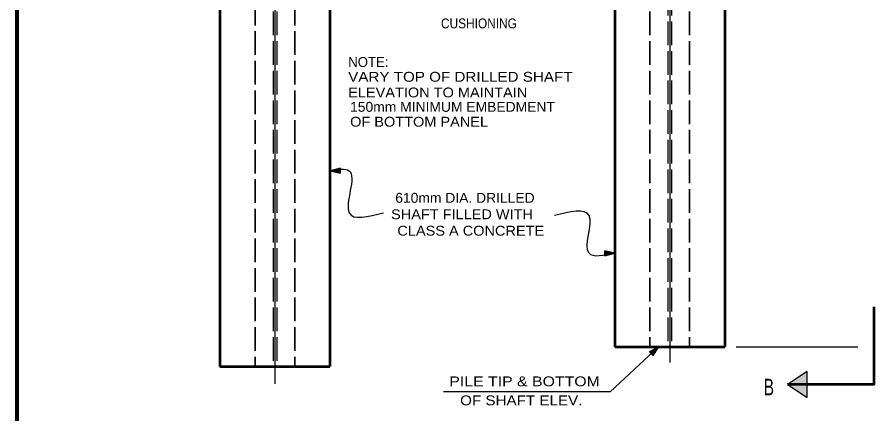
# Model space of a CAD drawing. Extents: x 10004.3 to 10074.8, y 10004.7 to 10051.3.
# Drawn here: x 10006.54 to 10028.24, y 10024.26 to 10034.31 of the extents above; entities that cross this region are included whole.
import ezdxf

# ---------------------------------------------------------------- set-up
doc = ezdxf.new("R2010")
doc.units = 0
doc.header["$LTSCALE"] = 0.1
doc.linetypes.add('LONG_DASHED', pattern=[7.5, 6, -1.5])
for name, color, linetype, lineweight in [('1', 7, 'Continuous', 25), ('10', 7, 'Continuous', 25), ('13', 7, 'Continuous', 25), ('2', 7, 'Continuous', 25), ('4', 7, 'Continuous', 35), ('6', 7, 'Continuous', 25), ('7', 7, 'Continuous', 53)]:
    doc.layers.add(name, color=color, linetype=linetype, lineweight=lineweight)

msp = doc.modelspace()

# ---------------------------------------------------------------- hatches: boundary and pattern name
at = {"layer": '13'}
msp.add_hatch(color=256, dxfattribs=at).paths.add_polyline_path([(10026.0489, 10025.0037), (10026.5449, 10024.6731), (10026.5449, 10025.3343)])

# ---------------------------------------------------------------- linework, layer by layer
at = {"layer": '1', "lineweight": 53}
for p, q in [((10021.6722, 10035.9548), (10021.6722, 10025.9548)), ((10024.4593, 10035.9548), (10024.4593, 10025.9548)), ((10011.6722, 10035.4548), (10011.6722, 10025.4548)), ((10014.4593, 10035.4548), (10014.4593, 10025.4548)), ((10021.6722, 10025.9548), (10024.4593, 10025.9548)), ((10011.6722, 10025.4548), (10014.4593, 10025.4548))]:
    msp.add_line(p, q, dxfattribs=at)
at = {"layer": '10', "lineweight": 80}
for p, q in [((10006.5351, 10008.3552), (10006.5351, 10050.3561)), ((10006.5364, 10005.5673), (10006.5364, 10050.3561))]:
    msp.add_line(p, q, dxfattribs=at)
at = {"layer": '13'}
for points in [[(10014.72, 10030.4194), (10014.72, 10030.4069), (10014.47, 10030.4194), (10014.72, 10030.3944), (10014.72, 10030.3819), (10014.47, 10030.4194), (10014.72, 10030.3694), (10014.72, 10030.3569), (10014.47, 10030.4194), (10014.72, 10030.4819), (10014.72, 10030.4694), (10014.47, 10030.4194), (10014.72, 10030.4569), (10014.72, 10030.4444), (10014.47, 10030.4194), (10014.72, 10030.4319), (10014.72, 10030.3569), (10014.72, 10030.4819), (10014.47, 10030.4194), (10014.72, 10030.3569)], [(10021.4225, 10028.328), (10021.4225, 10028.3405), (10021.6725, 10028.328), (10021.4225, 10028.353), (10021.4225, 10028.3655), (10021.6725, 10028.328), (10021.4225, 10028.378), (10021.4225, 10028.3905), (10021.6725, 10028.328), (10021.4225, 10028.2655), (10021.4225, 10028.278), (10021.6725, 10028.328), (10021.4225, 10028.2905), (10021.4225, 10028.303), (10021.6725, 10028.328), (10021.4225, 10028.3155), (10021.4225, 10028.3905), (10021.4225, 10028.2655), (10021.6725, 10028.328), (10021.4225, 10028.3905)], [(10022.5951, 10025.7844), (10022.6036, 10025.7753), (10022.7781, 10025.9548), (10022.6121, 10025.7662), (10022.6206, 10025.757), (10022.7781, 10025.9548), (10022.6291, 10025.7478), (10022.6377, 10025.7387), (10022.7781, 10025.9548), (10022.5525, 10025.8302), (10022.561, 10025.8211), (10022.7781, 10025.9548), (10022.5695, 10025.8119), (10022.578, 10025.8027), (10022.7781, 10025.9548), (10022.5866, 10025.7936), (10022.6377, 10025.7387), (10022.5525, 10025.8302), (10022.7781, 10025.9548), (10022.6377, 10025.7387)]]:
    msp.add_lwpolyline(points, dxfattribs=at)
msp.add_lwpolyline([(10026.0489, 10025.0037), (10026.5449, 10024.6731), (10026.5449, 10025.3343)], close=True, dxfattribs=at)
at = {"layer": '2'}
for p, q in [((10023.0658, 10047.2594), (10023.0658, 10025.556)), ((10013.0658, 10046.7296), (10013.0658, 10025.0174))]:
    msp.add_line(p, q, dxfattribs=at)
at = {"layer": '4', "linetype": 'LONG_DASHED', "lineweight": 25}
for p, q in [((10023.0189, 10046.9548), (10023.0189, 10025.9548)), ((10023.1127, 10046.9548), (10023.1127, 10025.9548)), ((10013.0189, 10046.4548), (10013.0189, 10025.4548)), ((10013.1127, 10046.4548), (10013.1127, 10025.4548))]:
    msp.add_line(p, q, dxfattribs=at)
at = {"layer": '4', "linetype": 'LONG_DASHED'}
for p, q in [((10022.5658, 10035.9548), (10022.5658, 10025.9548)), ((10023.5658, 10035.9548), (10023.5658, 10025.9548)), ((10012.5658, 10035.4548), (10012.5658, 10025.4548)), ((10013.5658, 10035.4548), (10013.5658, 10025.4548))]:
    msp.add_line(p, q, dxfattribs=at)
at = {"layer": '6'}
msp.add_line((10024.7476, 10025.9548), (10027.8319, 10025.9548), dxfattribs=at)
at = {"layer": '6', "lineweight": 53}
msp.add_lwpolyline([(10028.2371, 10026.9695), (10028.2371, 10025.0037), (10026.0489, 10025.0037)], dxfattribs=at)
at = {"layer": '6'}
msp.add_lwpolyline([(10022.7781, 10025.9548), (10021.5581, 10024.8194), (10017.3316, 10024.8194)], dxfattribs=at)
for points in [[(10014.47, 10030.4194), (10014.944, 10030.4194), (10014.944, 10029.3519), (10015.8154, 10029.3519)], [(10021.6725, 10028.328), (10021.0222, 10028.328), (10021.0222, 10029.2865), (10020.1508, 10029.2865)]]:
    msp.add_spline(points, degree=3, dxfattribs=at)

# ---------------------------------------------------------------- texts
at = {"layer": '7'}
for s, height, width, p in [('CUSHIONING', 0.25, 0.9, (10017.2721, 10034.0302)), ('VARY TOP OF DRILLED SHAFT', 0.25, 1.15, (10014.9213, 10032.677)), ('ELEVATION TO MAINTAIN', 0.25, 1.1, (10014.9213, 10032.28)), ('150mm MINIMUM EMBEDMENT', 0.25, 1.05, (10014.9696, 10031.9149)), ('OF BOTTOM PANEL', 0.25, 1.1, (10014.9696, 10031.5379)), ('610mm DIA. DRILLED', 0.25, 1.05, (10016.1136, 10029.6088)), ('SHAFT FILLED WITH', 0.25, 1.1, (10016.0068, 10029.1921)), ('CLASS A CONCRETE', 0.25, 1.1, (10016.167, 10028.7754)), ('PILE TIP & BOTTOM', 0.25, 1.2, (10017.4826, 10024.9569)), ('B', 0.4167, 0.7, (10025.448, 10024.7296)), ('OF SHAFT ELEV.', 0.25, 1.15, (10017.7568, 10024.4749))]:
    msp.add_text(s, height=height, dxfattribs=dict(at, width=width)).set_placement(p)
msp.add_text('NOTE:', height=0.25, dxfattribs=at).set_placement((10014.9213, 10033.052))

doc.saveas('drawing.dxf')
